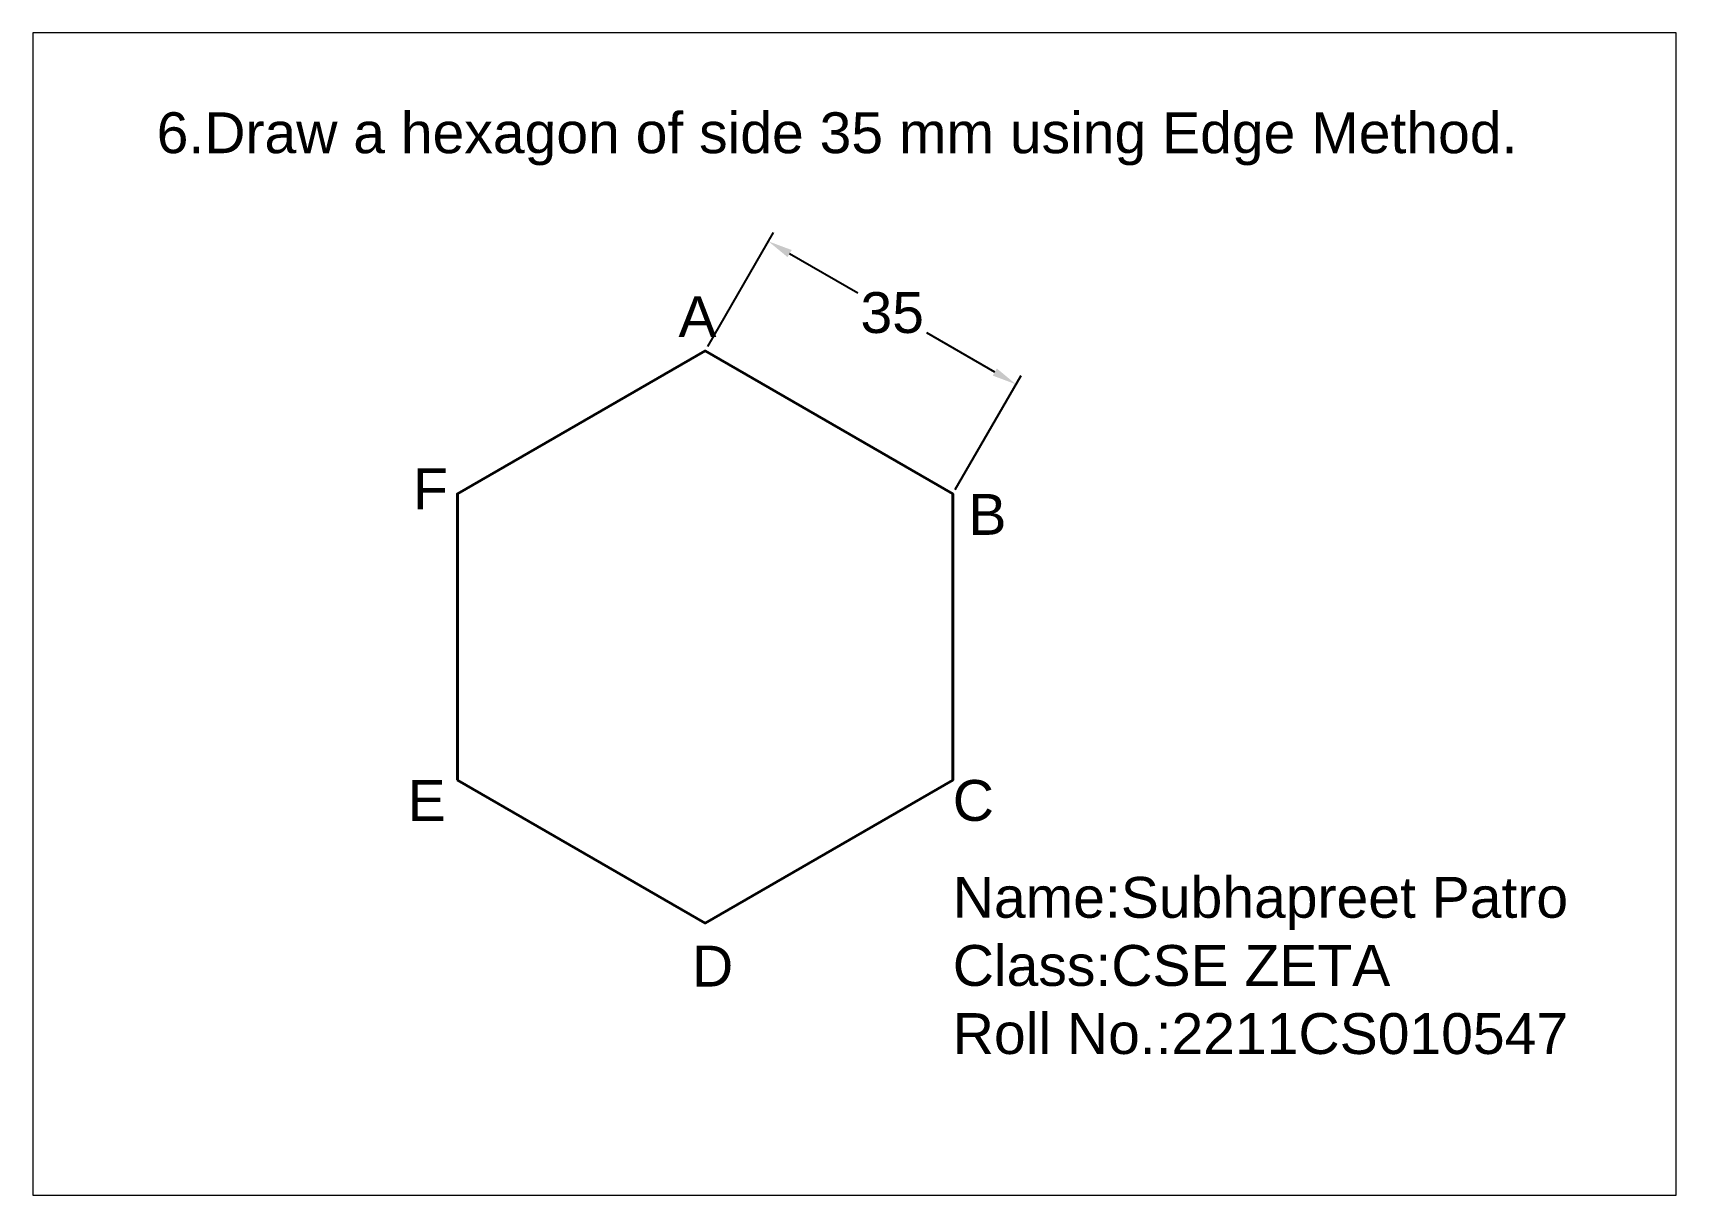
# Paper-space layout 'Layout6' of a CAD drawing. Header units: millimetres. Extents: x 30 to 267, y 21 to 189.
# The model-space entities are those that its viewports show. They can reach past a viewport. Long polylines and large blocks are cut down to what shows.
import ezdxf

# ---------------------------------------------------------------- set-up
doc = ezdxf.new("R2010")
doc.units = ezdxf.units.MM
doc.header["$PDMODE"] = 35
doc.header["$PDSIZE"] = 5
doc.styles.get("Standard").update_dxf_attribs({"font": 'arial.ttf'})
doc.dimstyles.new('ISO-25', dxfattribs={"dimtxt": 5, "dimasz": 3, "dimexe": 1.25, "dimexo": 0.625, "dimtad": 1, "dimtih": 1, "dimtoh": 1, "dimtxsty": 'Standard', "dimcen": 2.5, "dimadec": 0, "dimazin": 0, "dimtfac": 1, "dimtmove": 0, "dimatfit": 3, "dimfxl": 1, "dimarcsym": 0})

# ---------------------------------------------------------------- blocks, each defined once
blk = doc.blocks.new('*D14')
at = {"color": 0, "lineweight": -2, "transparency": 16777216}
for p, q in [((3243.04, 1859.43), (3251.1, 1873.38)), ((3253.07, 1870.8), (3261.41, 1865.99)), ((3278.19, 1856.3), (3269.85, 1861.11)), ((3273.35, 1841.93), (3281.41, 1855.88))]:
    blk.add_line(p, q, dxfattribs=at)
at = {"color": 0, "transparency": 16777216}
for points in [[(3253.32, 1871.24), (3252.82, 1870.37), (3250.47, 1872.3)], [(3278.44, 1856.74), (3277.94, 1855.87), (3280.78, 1854.8)]]:
    blk.add_solid(points, dxfattribs=at)
at = {"layer": 'Defpoints', "color": 0, "transparency": 16777216}
for p in [(3242.73, 1858.88), (3280.78, 1854.8), (3273.04, 1841.38)]:
    blk.add_point(p, dxfattribs=at)
at = {"color": 0, "lineweight": 40, "transparency": 16777216, "insert": (3265.63, 1863.55), "char_height": 5, "attachment_point": 5}
blk.add_mtext('35', dxfattribs=at)

msp = doc.modelspace()

# ---------------------------------------------------------------- linework, layer by layer
at = {"lineweight": 40}
msp.add_lwpolyline([(3212.417, 1806.385), (3242.727, 1788.885), (3273.038, 1806.385), (3273.038, 1841.385), (3242.727, 1858.885), (3212.417, 1841.385)], close=True, dxfattribs=at)

# ---------------------------------------------------------------- texts
at = {"lineweight": 40, "char_height": 5, "attachment_point": 1}
for s, width, insert in [('6.Draw a hexagon of side 35 mm using Edge Method.', 161.21092, (3175.599, 1888.088)), ('F', 8.28537, (3206.976, 1844.526)), ('B', 5.05025, (3274.959, 1841.385)), ('E', 10.64146, (3206.317, 1806.385)), ('Name:Subhapreet Patro\\PClass:CSE ZETA\\PRoll No.:2211CS010547', 76.83233, (3273.038, 1794.528))]:
    msp.add_mtext_dynamic_manual_height_columns(s, width=width, gutter_width=25, heights=[0], dxfattribs=dict(at, insert=insert))
for s, insert in [('A', (3239.46, 1865.578)), ('C', (3273.038, 1806.385)), ('D', (3241.127, 1786.112))]:
    msp.add_mtext(s, dxfattribs=dict(at, insert=insert))

# ---------------------------------------------------------------- dimensions: what is measured, and where the dimension line sits
at = {"lineweight": 40}
dim = msp.add_aligned_dim(p1=(3242.727, 1858.885), p2=(3273.038, 1841.385), distance=15.493, dimstyle='ISO-25', dxfattribs=at)
dim.commit()
dim.dimension.update_dxf_attribs({"geometry": '*D14', "text_midpoint": (3265.629, 1863.552)})

psp = doc.layouts.new('Layout6')

# ---------------------------------------------------------------- viewports
at = {"layer": '0'}
psp.add_viewport(center=(148.5, 105), size=(237.6, 168), view_center_point=(3261.012, 1826.699), view_height=142.21991, dxfattribs=at)

doc.saveas('drawing.dxf')
